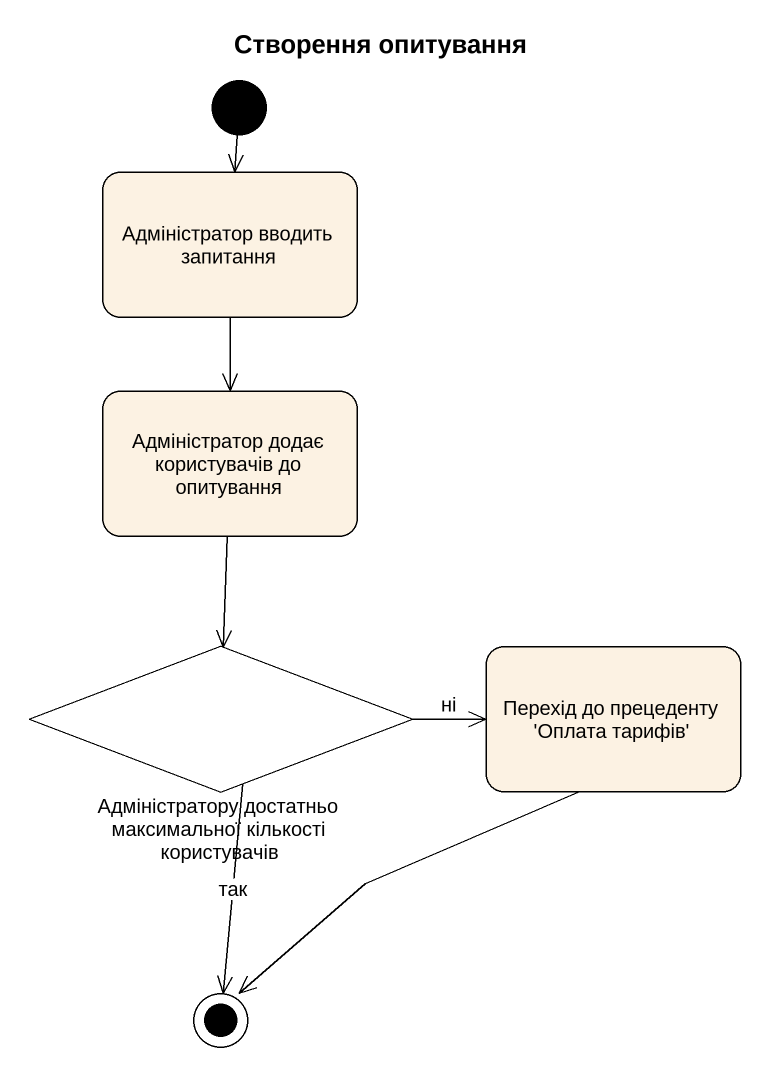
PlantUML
@startuml
title Створення опитування
hide empty description
state "Адміністратор вводить запитання" as Адміністратор_вводить
state "Адміністратор додає користувачів до опитування" as Адміністратор_додає
state "Адміністратору достатньо максимальної кількості користувачів" as Адміністратору_достатньо <<choice>>
state "Перехід до прецеденту 'Оплата тарифів'" as Перехід_до_прецеденту
[*] --> Адміністратор_вводить
Адміністратор_вводить --> Адміністратор_додає
Адміністратор_додає --> Адміністратору_достатньо
Адміністратору_достатньо -right-> Перехід_до_прецеденту : ні
Адміністратору_достатньо --> [*] : так
Перехід_до_прецеденту --> [*]
@enduml
